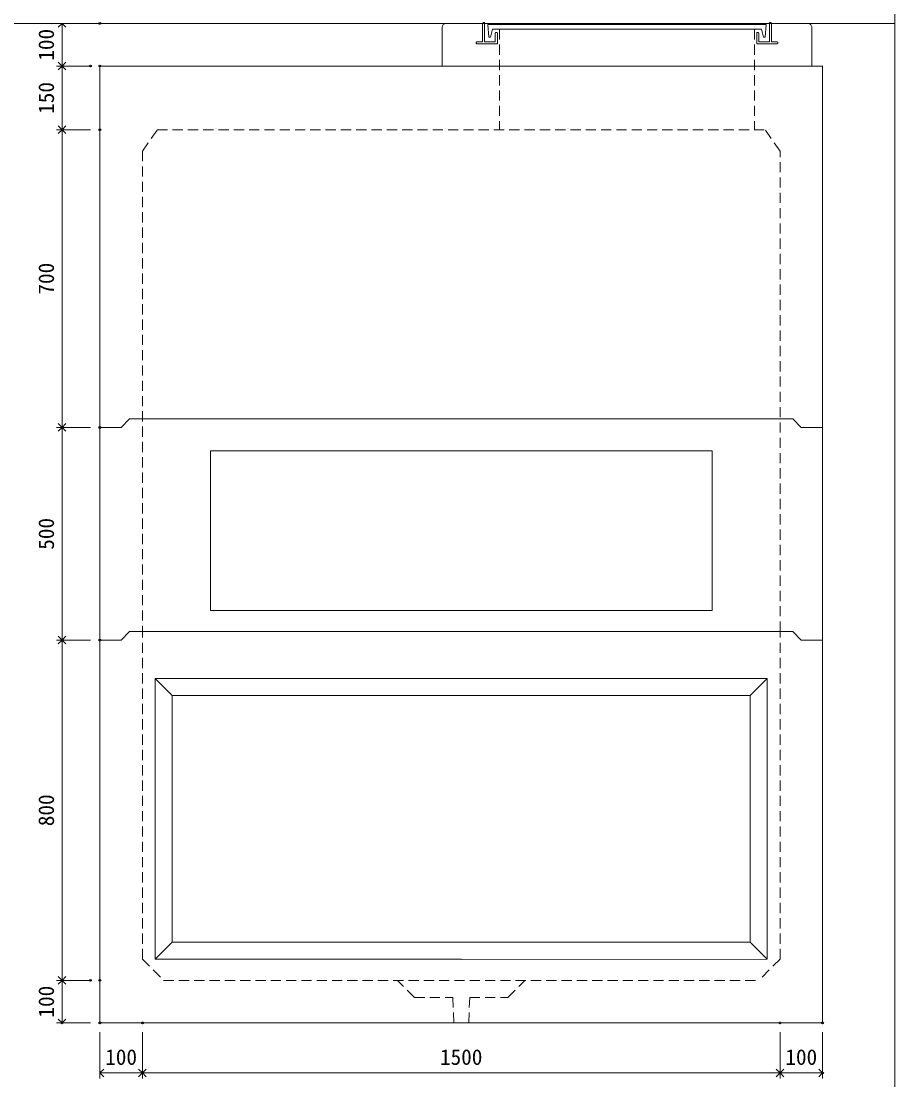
# Model space of a CAD drawing. Units: millimetres, scale not verified. Extents: x -6420 to 6420, y -3025 to 3025.
# Drawn here: x 4365 to 6420, y -1776 to 714 of the extents above; entities that cross this region are included whole.
import ezdxf
from ezdxf.enums import TextEntityAlignment as Align

# ---------------------------------------------------------------- set-up
doc = ezdxf.new("R2010")
doc.units = ezdxf.units.MM
doc.header["$LTSCALE"] = 20
doc.header["$PDMODE"] = 32
doc.header["$PDSIZE"] = 4
for name, pattern in [('DASHED1', [1.8, 1.2, -0.6]), ('USER2', [50.8, 31.75, -6.35, 6.35, -6.35]), ('USER5', [3.185, 0.01, -3.175])]:
    doc.linetypes.add(name, pattern=pattern)
doc.layers.add('0-1_Defpoints', color=7, linetype='Continuous')
for name, color, linetype, lineweight in [('0-2_waku', 7, 'Continuous', 18), ('0-3_gaikei', 7, 'Continuous', 18), ('0-4_kakure', 7, 'DASHED1', 5), ('0-5_sunpou', 7, 'Continuous', 5), ('0-8_uchigawa', 6, 'Continuous', 18), ('0-A_futa', 3, 'Continuous', 18), ('0-B_GL', 4, 'Continuous', 18), ('1-2_uchigawa2', 6, 'USER2', 18)]:
    doc.layers.add(name, color=color, linetype=linetype, lineweight=lineweight)
doc.styles.add('ＭＳ ゴシック', font='')
doc.styles.get('ＭＳ ゴシック').set_extended_font_data('MS Gothic')

# ---------------------------------------------------------------- blocks, each defined once
blk = doc.blocks.new('_Open90')
at = {"layer": '0-5_sunpou'}
blk.add_line((0, 0), (-1, 0), dxfattribs=at)
blk.add_lwpolyline([(-0.5, 0.5), (0, 0), (-0.5, -0.5)], dxfattribs=at)
blk = doc.blocks.new('D59')
at = {"layer": '0-1_Defpoints'}
for p in [(7133.24, 3310.09), (7044.21, 3210.09), (7133.24, 3210.09)]:
    blk.add_point(p, dxfattribs=at)
at = {"layer": '0-5_sunpou'}
for p, q in [((7111.24, 3310.09), (7031.21, 3310.09)), ((7044.21, 3292.09), (7044.21, 3228.09)), ((7111.24, 3210.09), (7031.21, 3210.09))]:
    blk.add_line(p, q, dxfattribs=at)
at = {"layer": '0-5_sunpou', "xscale": 18, "yscale": 18}
for p, rotation in [((7044.21, 3310.09), 90), ((7044.21, 3210.09), 270)]:
    blk.add_blockref('_Open90', p, dxfattribs=dict(at, rotation=rotation))
at = {"layer": '0-5_sunpou', "style": 'ＭＳ ゴシック'}
blk.add_text('100', height=36.66, rotation=90, dxfattribs=at).set_placement((7036.21, 3222.59), align=Align.BOTTOM_LEFT)
blk = doc.blocks.new('D60')
at = {"layer": '0-1_Defpoints'}
for p in [(7111.24, 3210.09), (7044.21, 3060.09), (7133.24, 3060.09)]:
    blk.add_point(p, dxfattribs=at)
at = {"layer": '0-5_sunpou'}
for p, q in [((7089.24, 3210.09), (7031.21, 3210.09)), ((7044.21, 3192.09), (7044.21, 3078.09)), ((7111.24, 3060.09), (7031.21, 3060.09))]:
    blk.add_line(p, q, dxfattribs=at)
at = {"layer": '0-5_sunpou', "xscale": 18, "yscale": 18}
for p, rotation in [((7044.21, 3210.09), 90), ((7044.21, 3060.09), 270)]:
    blk.add_blockref('_Open90', p, dxfattribs=dict(at, rotation=rotation))
at = {"layer": '0-5_sunpou', "style": 'ＭＳ ゴシック'}
blk.add_text('150', height=36.66, rotation=90, dxfattribs=at).set_placement((7036.21, 3097.59), align=Align.BOTTOM_LEFT)
blk = doc.blocks.new('D61')
at = {"layer": '0-1_Defpoints'}
for p in [(7133.24, 3060.09), (7044.21, 2360.09), (7133.24, 2360.09)]:
    blk.add_point(p, dxfattribs=at)
at = {"layer": '0-5_sunpou'}
for p, q in [((7111.24, 3060.09), (7031.21, 3060.09)), ((7044.21, 3042.09), (7044.21, 2378.09)), ((7111.24, 2360.09), (7031.21, 2360.09))]:
    blk.add_line(p, q, dxfattribs=at)
at = {"layer": '0-5_sunpou', "xscale": 18, "yscale": 18}
for p, rotation in [((7044.21, 3060.09), 90), ((7044.21, 2360.09), 270)]:
    blk.add_blockref('_Open90', p, dxfattribs=dict(at, rotation=rotation))
at = {"layer": '0-5_sunpou', "style": 'ＭＳ ゴシック'}
blk.add_text('700', height=36.66, rotation=90, dxfattribs=at).set_placement((7036.21, 2672.59), align=Align.BOTTOM_LEFT)
blk = doc.blocks.new('D65')
at = {"layer": '0-1_Defpoints'}
for p in [(7133.24, 2360.09), (7044.21, 1860.09), (7133.24, 1860.09)]:
    blk.add_point(p, dxfattribs=at)
at = {"layer": '0-5_sunpou'}
for p, q in [((7111.24, 2360.09), (7031.21, 2360.09)), ((7044.21, 2342.09), (7044.21, 1878.09)), ((7111.24, 1860.09), (7031.21, 1860.09))]:
    blk.add_line(p, q, dxfattribs=at)
at = {"layer": '0-5_sunpou', "xscale": 18, "yscale": 18}
for p, rotation in [((7044.21, 2360.09), 90), ((7044.21, 1860.09), 270)]:
    blk.add_blockref('_Open90', p, dxfattribs=dict(at, rotation=rotation))
at = {"layer": '0-5_sunpou', "style": 'ＭＳ ゴシック'}
blk.add_text('500', height=36.66, rotation=90, dxfattribs=at).set_placement((7036.21, 2072.59), align=Align.BOTTOM_LEFT)
blk = doc.blocks.new('A$C13530FD9')
at = {"layer": '0-3_gaikei'}
for p, q in [((10, 100), (95, 100)), ((775, 100), (860, 100)), ((0, 0), (0, 90)), ((870, 0), (870, 90))]:
    blk.add_line(p, q, dxfattribs=at)
for centre, radius, start, end in [((9.42, 90.58), 9.44, 86.47383, 183.52617), ((860.33, 90.33), 9.68, 358.04251, 91.95749), ((860, 90), 10, 0, 10)]:
    blk.add_arc(centre, radius, start, end, dxfattribs=at)
at = {"layer": '0-4_kakure', "linetype": 'USER5', "lineweight": 18}
for p, q in [((135, 0), (135, 86.5)), ((735, 0), (735, 86.5))]:
    blk.add_line(p, q, dxfattribs=at)
at = {"layer": '0-A_futa'}
for p, q in [((95, 100), (95, 57)), ((97, 102), (100, 102)), ((100, 102), (100, 57)), ((770, 102), (773, 102)), ((770, 102), (770, 57)), ((775, 100), (775, 57)), ((107.81, 97.5), (762.14, 97.5)), ((107.81, 97.5), (110.3, 67.5)), ((118.33, 86.5), (114.01, 67.5)), ((118.33, 86.5), (751.67, 86.5)), ((125, 77), (125, 57)), ((127, 79), (128, 79)), ((130, 77), (130, 52)), ((740, 77), (740, 52)), ((743, 79), (742, 79)), ((745, 77), (745, 57)), ((751.67, 86.5), (755.99, 67.5)), ((762.14, 97.5), (759.89, 67.5)), ((80, 55), (80, 54)), ((82, 57), (95, 57)), ((130, 52), (82, 52)), ((100, 57), (125, 57)), ((110.3, 67.5), (114.01, 67.5)), ((740, 52), (788, 52)), ((770, 57), (745, 57)), ((759.89, 67.5), (755.99, 67.5)), ((788, 57), (775, 57)), ((790, 55), (790, 54))]:
    blk.add_line(p, q, dxfattribs=at)
for centre, start, end in [((97, 100), 90, 180), ((773, 100), 0, 90), ((127, 77), 90, 180), ((128, 77), 0, 90), ((742, 77), 90, 180), ((743, 77), 0, 90), ((82, 55), 90, 180), ((82, 54), 180, 270), ((788, 55), 0, 90), ((788, 54), 270, 0)]:
    blk.add_arc(centre, 2, start, end, dxfattribs=at)
blk = doc.blocks.new('D71')
at = {"layer": '0-1_Defpoints'}
for p in [(7133.24, 1860.09), (7044.21, 1060.09), (7133.24, 1060.09)]:
    blk.add_point(p, dxfattribs=at)
at = {"layer": '0-5_sunpou'}
for p, q in [((7111.24, 1860.09), (7031.21, 1860.09)), ((7044.21, 1842.09), (7044.21, 1078.09)), ((7111.24, 1060.09), (7031.21, 1060.09))]:
    blk.add_line(p, q, dxfattribs=at)
at = {"layer": '0-5_sunpou', "xscale": 18, "yscale": 18}
for p, rotation in [((7044.21, 1860.09), 90), ((7044.21, 1060.09), 270)]:
    blk.add_blockref('_Open90', p, dxfattribs=dict(at, rotation=rotation))
at = {"layer": '0-5_sunpou', "style": 'ＭＳ ゴシック'}
blk.add_text('800', height=36.66, rotation=90, dxfattribs=at).set_placement((7036.21, 1422.59), align=Align.BOTTOM_LEFT)
blk = doc.blocks.new('D72')
at = {"layer": '0-1_Defpoints'}
for p in [(7111.24, 1060.09), (7044.21, 960.09), (7133.24, 960.09)]:
    blk.add_point(p, dxfattribs=at)
at = {"layer": '0-5_sunpou'}
for p, q in [((7089.24, 1060.09), (7031.21, 1060.09)), ((7044.21, 1042.09), (7044.21, 978.09)), ((7111.24, 960.09), (7031.21, 960.09))]:
    blk.add_line(p, q, dxfattribs=at)
at = {"layer": '0-5_sunpou', "xscale": 18, "yscale": 18}
for p, rotation in [((7044.21, 1060.09), 90), ((7044.21, 960.09), 270)]:
    blk.add_blockref('_Open90', p, dxfattribs=dict(at, rotation=rotation))
at = {"layer": '0-5_sunpou', "style": 'ＭＳ ゴシック'}
blk.add_text('100', height=36.66, rotation=90, dxfattribs=at).set_placement((7036.21, 972.59), align=Align.BOTTOM_LEFT)
blk = doc.blocks.new('D73')
at = {"layer": '0-1_Defpoints'}
for p in [(7133.24, 960.09), (7233.24, 960.09), (7233.24, 842.38)]:
    blk.add_point(p, dxfattribs=at)
at = {"layer": '0-5_sunpou'}
for p, q in [((7133.24, 938.09), (7133.24, 829.38)), ((7233.24, 938.09), (7233.24, 829.38)), ((7151.24, 842.38), (7215.24, 842.38))]:
    blk.add_line(p, q, dxfattribs=at)
at = {"layer": '0-5_sunpou', "xscale": 18, "yscale": 18, "rotation": 180}
blk.add_blockref('_Open90', (7133.24, 842.38), dxfattribs=at)
at = {"layer": '0-5_sunpou', "xscale": 18, "yscale": 18}
blk.add_blockref('_Open90', (7233.24, 842.38), dxfattribs=at)
at = {"layer": '0-5_sunpou', "style": 'ＭＳ ゴシック'}
blk.add_text('100', height=36.66, dxfattribs=at).set_placement((7145.74, 850.38), align=Align.BOTTOM_LEFT)
blk = doc.blocks.new('D74')
at = {"layer": '0-1_Defpoints'}
for p in [(7233.24, 960.09), (8733.24, 960.09), (8733.24, 842.38)]:
    blk.add_point(p, dxfattribs=at)
at = {"layer": '0-5_sunpou'}
for p, q in [((7233.24, 938.09), (7233.24, 829.38)), ((8733.24, 938.09), (8733.24, 829.38)), ((7251.24, 842.38), (8715.24, 842.38))]:
    blk.add_line(p, q, dxfattribs=at)
at = {"layer": '0-5_sunpou', "xscale": 18, "yscale": 18, "rotation": 180}
blk.add_blockref('_Open90', (7233.24, 842.38), dxfattribs=at)
at = {"layer": '0-5_sunpou', "xscale": 18, "yscale": 18}
blk.add_blockref('_Open90', (8733.24, 842.38), dxfattribs=at)
at = {"layer": '0-5_sunpou', "style": 'ＭＳ ゴシック'}
blk.add_text('1500', height=36.66, dxfattribs=at).set_placement((7933.24, 850.38), align=Align.BOTTOM_LEFT)
blk = doc.blocks.new('D75')
at = {"layer": '0-1_Defpoints'}
for p in [(8733.24, 960.09), (8833.24, 960.09), (8833.24, 842.38)]:
    blk.add_point(p, dxfattribs=at)
at = {"layer": '0-5_sunpou'}
for p, q in [((8733.24, 938.09), (8733.24, 829.38)), ((8833.24, 938.09), (8833.24, 829.38)), ((8751.24, 842.38), (8815.24, 842.38))]:
    blk.add_line(p, q, dxfattribs=at)
at = {"layer": '0-5_sunpou', "xscale": 18, "yscale": 18, "rotation": 180}
blk.add_blockref('_Open90', (8733.24, 842.38), dxfattribs=at)
at = {"layer": '0-5_sunpou', "xscale": 18, "yscale": 18}
blk.add_blockref('_Open90', (8833.24, 842.38), dxfattribs=at)
at = {"layer": '0-5_sunpou', "style": 'ＭＳ ゴシック'}
blk.add_text('100', height=36.66, dxfattribs=at).set_placement((8745.74, 850.38), align=Align.BOTTOM_LEFT)

msp = doc.modelspace()

# ---------------------------------------------------------------- linework, layer by layer
at = {"layer": '0-2_waku'}
for p in [(6420, 3025.04), (6420, 2668.79)]:
    msp.add_line(p, (6420, -2674.96), dxfattribs=at)
msp.add_lwpolyline([(-1740, 3025.04), (6420, 3025.04), (6420, -2674.96)], dxfattribs=at)
at = {"layer": '0-3_gaikei'}
for p, q in [((4550, 608.29), (6250, 608.29)), ((4550, 608.29), (4550, -741.71)), ((4550, 608.29), (6250, 608.29)), ((6250, 608.29), (6250, -741.71)), ((4620, -221.71), (4600, -241.71)), ((4620, -221.71), (6180, -221.71)), ((6180, -221.71), (6200, -241.71)), ((4550, -241.71), (4600, -241.71)), ((4550, -241.71), (4600, -241.71)), ((6200, -241.71), (6250, -241.71)), ((4620, -721.71), (4600, -741.71)), ((4620, -721.71), (4600, -741.71)), ((4620, -721.71), (4600, -741.71)), ((4620, -721.71), (4600, -741.71)), ((4620, -721.71), (4600, -741.71)), ((4620, -721.71), (4600, -741.71)), ((4620, -721.71), (4600, -741.71)), ((4620, -721.71), (4600, -741.71)), ((4620, -721.71), (4600, -741.71)), ((4620, -721.71), (4600, -741.71)), ((4620, -721.71), (4600, -741.71)), ((4620, -721.71), (4600, -741.71)), ((4620, -721.71), (4600, -741.71)), ((4620, -721.71), (4600, -741.71)), ((4620, -721.71), (4600, -741.71)), ((4620, -721.71), (4600, -741.71)), ((4620, -721.71), (4600, -741.71)), ((4620, -721.71), (4600, -741.71)), ((4620, -721.71), (4600, -741.71)), ((4620, -721.71), (4600, -741.71)), ((4620, -721.71), (4600, -741.71)), ((4620, -721.71), (4600, -741.71)), ((4620, -721.71), (6180, -721.71)), ((4620, -721.71), (6180, -721.71)), ((4620, -721.71), (6180, -721.71)), ((4620, -721.71), (6180, -721.71)), ((4620, -721.71), (6180, -721.71)), ((4620, -721.71), (6180, -721.71)), ((4620, -721.71), (6180, -721.71)), ((4620, -721.71), (6180, -721.71)), ((4620, -721.71), (6180, -721.71)), ((4620, -721.71), (6180, -721.71)), ((4620, -721.71), (6180, -721.71)), ((4620, -721.71), (6180, -721.71)), ((4620, -721.71), (6180, -721.71)), ((4620, -721.71), (6180, -721.71)), ((4620, -721.71), (6180, -721.71)), ((4620, -721.71), (6180, -721.71)), ((4620, -721.71), (6180, -721.71)), ((4620, -721.71), (6180, -721.71)), ((4620, -721.71), (6180, -721.71)), ((4620, -721.71), (6180, -721.71)), ((4620, -721.71), (6180, -721.71)), ((4620, -721.71), (6180, -721.71)), ((6180, -721.71), (6200, -741.71)), ((6180, -721.71), (6200, -741.71)), ((6180, -721.71), (6200, -741.71)), ((6180, -721.71), (6200, -741.71)), ((6180, -721.71), (6200, -741.71)), ((6180, -721.71), (6200, -741.71)), ((6180, -721.71), (6200, -741.71)), ((6180, -721.71), (6200, -741.71)), ((6180, -721.71), (6200, -741.71)), ((6180, -721.71), (6200, -741.71)), ((6180, -721.71), (6200, -741.71)), ((6180, -721.71), (6200, -741.71)), ((6180, -721.71), (6200, -741.71)), ((6180, -721.71), (6200, -741.71)), ((6180, -721.71), (6200, -741.71)), ((6180, -721.71), (6200, -741.71)), ((6180, -721.71), (6200, -741.71)), ((6180, -721.71), (6200, -741.71)), ((6180, -721.71), (6200, -741.71)), ((6180, -721.71), (6200, -741.71)), ((6180, -721.71), (6200, -741.71)), ((6180, -721.71), (6200, -741.71)), ((4550, -741.71), (4600, -741.71)), ((4550, -741.71), (4600, -741.71)), ((4550, -741.71), (4600, -741.71)), ((4550, -741.71), (4600, -741.71)), ((4550, -741.71), (4600, -741.71)), ((4550, -741.71), (4600, -741.71)), ((4550, -741.71), (4600, -741.71)), ((4550, -741.71), (4600, -741.71)), ((4550, -741.71), (4600, -741.71)), ((4550, -741.71), (4550, -1641.71)), ((4550, -741.71), (4600, -741.71)), ((4550, -741.71), (4600, -741.71)), ((4550, -741.71), (4600, -741.71)), ((4550, -741.71), (4600, -741.71)), ((4550, -741.71), (4600, -741.71)), ((4550, -741.71), (4600, -741.71)), ((4550, -741.71), (4600, -741.71)), ((4550, -741.71), (4600, -741.71)), ((4550, -741.71), (4600, -741.71)), ((4550, -741.71), (4600, -741.71)), ((4550, -741.71), (4600, -741.71)), ((4550, -741.71), (4600, -741.71)), ((4550, -741.71), (4600, -741.71)), ((6200, -741.71), (6250, -741.71)), ((6200, -741.71), (6250, -741.71)), ((6200, -741.71), (6250, -741.71)), ((6200, -741.71), (6250, -741.71)), ((6200, -741.71), (6250, -741.71)), ((6200, -741.71), (6250, -741.71)), ((6200, -741.71), (6250, -741.71)), ((6200, -741.71), (6250, -741.71)), ((6200, -741.71), (6250, -741.71)), ((6200, -741.71), (6250, -741.71)), ((6200, -741.71), (6250, -741.71)), ((6200, -741.71), (6250, -741.71)), ((6200, -741.71), (6250, -741.71)), ((6200, -741.71), (6250, -741.71)), ((6200, -741.71), (6250, -741.71)), ((6200, -741.71), (6250, -741.71)), ((6200, -741.71), (6250, -741.71)), ((6200, -741.71), (6250, -741.71)), ((6200, -741.71), (6250, -741.71)), ((6200, -741.71), (6250, -741.71)), ((6200, -741.71), (6250, -741.71)), ((6200, -741.71), (6250, -741.71)), ((6250, -1641.71), (6250, -741.71)), ((4550, -1641.71), (6250, -1641.71))]:
    msp.add_line(p, q, dxfattribs=at)
at = {"layer": '0-4_kakure'}
for p, q in [((5490, 694.79), (5490, 458.29)), ((6090, 694.79), (6090, 458.29)), ((4650, 408.29), (4685, 458.29)), ((4685, 458.29), (6115, 458.29)), ((6150, 408.29), (6115, 458.29)), ((4650, 408.29), (4650, -721.71)), ((6150, -721.71), (6150, 408.29)), ((4650, -1491.71), (4650, -721.71)), ((6150, -1491.71), (6150, -721.71)), ((4650, -1491.71), (4700, -1541.71)), ((6150, -1491.71), (6100, -1541.71)), ((4700, -1541.71), (6100, -1541.71)), ((5290, -1581.71), (5250, -1541.71)), ((5290, -1581.71), (5380, -1581.71)), ((5380, -1581.71), (5382.5, -1641.71)), ((5420, -1581.71), (5417.5, -1641.71))]:
    msp.add_line(p, q, dxfattribs=at)
msp.add_lwpolyline([(5420, -1581.71), (5510, -1581.71), (5550, -1541.71)], dxfattribs=at)
at = {"layer": '0-8_uchigawa'}
for p, q in [((4680, -831.71), (5400, -831.71)), ((4680, -831.71), (4680, -1491.71)), ((4720, -871.71), (4680, -831.71)), ((6120, -831.71), (5400, -831.71)), ((6080, -871.71), (6120, -831.71)), ((6120, -831.71), (6120, -1491.71)), ((6120, -831.71), (6120, -1491.71)), ((4720, -871.71), (4720, -1451.71)), ((4720, -871.71), (5400, -871.71)), ((4720, -871.71), (5400, -871.71)), ((6080, -871.71), (5400, -871.71)), ((6080, -871.71), (6080, -1451.71)), ((4720, -1451.71), (4680, -1491.71)), ((4720, -1451.71), (5400, -1451.71)), ((4680, -1491.71), (5400, -1491.71)), ((5400.69, -1492.4), (6120, -1491.71))]:
    msp.add_line(p, q, dxfattribs=at)
msp.add_lwpolyline([(5400, -1451.71), (6080, -1451.71), (6120, -1491.71)], dxfattribs=at)
at = {"layer": '0-B_GL'}
msp.add_line((-1740, 708.29), (6420, 708.29), dxfattribs=at)
at = {"layer": '1-2_uchigawa2'}
for p, q in [((4810, -296.71), (5400, -296.71)), ((4810, -296.71), (4810, -671.71)), ((5990, -296.71), (5400, -296.71)), ((5990, -296.71), (5990, -671.71)), ((4810, -671.71), (5400, -671.71)), ((5990, -671.71), (5400, -671.71))]:
    msp.add_line(p, q, dxfattribs=at)

# ---------------------------------------------------------------- block references
at = {"layer": '0-4_kakure'}
msp.add_blockref('A$C13530FD9', (5355, 608.29), dxfattribs=at)
at = {"layer": '0-5_sunpou'}
for name in ['D59', 'D60', 'D61', 'D65', 'D71', 'D72', 'D73', 'D74', 'D75']:
    msp.add_blockref(name, (-2583.24, -2601.8), dxfattribs=at)

doc.saveas('drawing.dxf')
